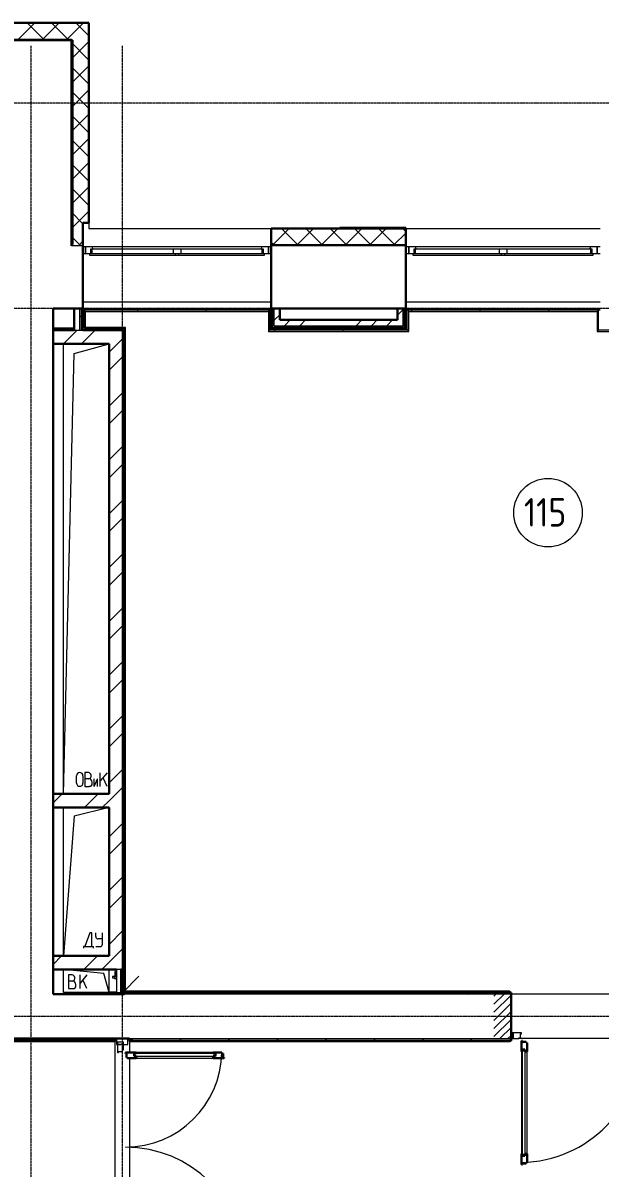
# Model space of a CAD drawing. Header units: millimetres. Extents: x -215207 to 92095, y -30385 to 123050.
# Drawn here: x -183004 to -177950, y -8287 to 1743 of the extents above; entities that cross this region are included whole.
import ezdxf

# ---------------------------------------------------------------- set-up
doc = ezdxf.new("R2010")
doc.units = ezdxf.units.MM
doc.linetypes.add('ADSK_Линия сетки', pattern=[25, 20, -2.5, 0, -2.5])
doc.linetypes.add('ADSK_Штриховая_ш2 п1_5', pattern=[4.5, 3, -1.5])
for name, color, linetype, lineweight in [('_ Окна', 7, 'Continuous', 9), ('Витраж', 7, 'Continuous', 9), ('Двери', 7, 'Continuous', 9), ('Марки помещений', 7, 'Continuous', 20), ('Оборудование', 7, 'Continuous', 20), ('Ограждение', 7, 'Continuous', 9), ('Окна', 7, 'Continuous', 9), ('Оси', 7, 'Continuous', 9), ('Перекрытие', 7, 'Continuous', 20), ('Стены внутренние', 7, 'Continuous', 20), ('Стены наружные', 7, 'Continuous', 20), ('Стены штриховка', 7, 'Continuous', 9)]:
    doc.layers.add(name, color=color, linetype=linetype, lineweight=lineweight)
doc.layers.add('Двери открывание', color=7, linetype='Continuous', lineweight=9, true_color=0xc0c0c0)
doc.styles.add('GOST Common_3', font='GOST_Common.ttf', dxfattribs={"width": 0.9, "height": 2.5})

# ---------------------------------------------------------------- blocks, each defined once
blk = doc.blocks.new('1 этаж 21082025')
at = {"lineweight": 18}
for p, q in [((17285, -36450), (17285, -32510)), ((17285, -36450), (17380, -32593)), ((17380, -32593), (17685, -32510)), ((17400, -36356), (17400, -36293)), ((17457, -36356), (17457, -36293)), ((17504, -36265), (17474, -36265)), ((17474, -36265), (17474, -36385)), ((17527, -36298), (17527, -36288)), ((17668, -36267), (17608, -36338)), ((17608, -36387), (17608, -36267)), ((17668, -36387), (17632, -36310)), ((17507, -36318), (17474, -36318)), ((17474, -36385), (17511, -36385)), ((17537, -36358), (17537, -36348)), ((17556, -36385), (17585, -36318)), ((17556, -36385), (17556, -36318)), ((17585, -36385), (17585, -36318)), ((17285, -37870), (17285, -36570)), ((17685, -36570), (17380, -36646)), ((17380, -36646), (17285, -37870)), ((17516, -37667), (17472, -37787)), ((17535, -37667), (17516, -37667)), ((17535, -37787), (17535, -37667)), ((17569, -37701), (17569, -37668)), ((17627, -37768), (17627, -37668)), ((17462, -37787), (17462, -37802)), ((17472, -37787), (17462, -37787)), ((17472, -37787), (17535, -37787)), ((17535, -37787), (17545, -37788)), ((17545, -37788), (17545, -37803)), ((17569, -37788), (17607, -37788)), ((17627, -37721), (17589, -37721)), ((17640, -38025), (17285, -37990)), ((17285, -38190), (17285, -37990)), ((17361, -38036), (17331, -38036)), ((17331, -38036), (17331, -38156)), ((17364, -38090), (17331, -38090)), ((17384, -38070), (17384, -38060)), ((17491, -38036), (17431, -38108)), ((17431, -38156), (17431, -38036)), ((17491, -38156), (17455, -38079)), ((17685, -38190), (17640, -38025)), ((17685, -38190), (17285, -38190)), ((17331, -38156), (17368, -38156)), ((17394, -38130), (17394, -38120))]:
    blk.add_line(p, q, dxfattribs=at)
for centre, radius, start, end in [((17428, -36293), 28.7, 0, 180), ((17504, -36288), 23.3, 0, 90), ((17507, -36298), 20, 270, 0), ((17428, -36356), 28.7, 180, 0), ((17507, -36348), 30, 0, 90), ((17511, -36358), 26.7, 270, 0), ((17589, -37701), 20, 179.913, 269.913), ((17607, -37768), 20, 269.913, 359.913), ((17361, -38060), 23.3, 0, 90), ((17364, -38070), 20, 270, 0), ((17364, -38120), 30, 0, 90), ((17368, -38130), 26.7, 270, 0)]:
    blk.add_arc(centre, radius, start, end, dxfattribs=at)
at = {"layer": '_ Окна'}
for p, q in [((17480, -31660), (17455, -31660)), ((17480, -31718), (17480, -31660)), ((19105, -31660), (19080, -31660)), ((19080, -31660), (19080, -31718)), ((20310, -31660), (20285, -31660)), ((20310, -31718), (20310, -31660)), ((21985, -31660), (21960, -31660)), ((21960, -31660), (21960, -31718)), ((17455, -31718), (17480, -31718)), ((19080, -31718), (19105, -31718)), ((20285, -31718), (20310, -31718)), ((21960, -31718), (21985, -31718))]:
    blk.add_line(p, q, dxfattribs=at)
at = {"layer": '_ Окна', "lineweight": 18}
for p, q in [((17539, -31660), (17480, -31660)), ((17480, -31660), (17480, -31718)), ((17526, -31718), (17526, -31677)), ((17526, -31677), (17538, -31677)), ((17544, -31677), (17539, -31660)), ((19021, -31660), (19016, -31677)), ((19080, -31660), (19021, -31660)), ((19022, -31677), (19034, -31677)), ((19034, -31677), (19034, -31718)), ((19080, -31718), (19080, -31660)), ((20369, -31660), (20310, -31660)), ((20310, -31660), (20310, -31718)), ((20356, -31718), (20356, -31677)), ((20356, -31677), (20368, -31677)), ((20374, -31677), (20369, -31660)), ((21901, -31660), (21896, -31677)), ((21960, -31660), (21901, -31660)), ((21902, -31677), (21914, -31677)), ((21914, -31677), (21914, -31718)), ((21960, -31718), (21960, -31660)), ((17480, -31718), (17518, -31718)), ((19042, -31718), (19080, -31718)), ((20310, -31718), (20348, -31718)), ((21922, -31718), (21960, -31718))]:
    blk.add_line(p, q, dxfattribs=at)
at = {"layer": 'Витраж', "lineweight": 18}
for p, q in [((17750, -38595), (17750, -38645)), ((17850, -38595), (17750, -38595)), ((17850, -38645), (17850, -38595)), ((17750, -38645), (17760, -38645)), ((17810, -38645), (17850, -38645))]:
    blk.add_line(p, q, dxfattribs=at)
at = {"layer": 'Двери', "linetype": 'Continuous', "lineweight": 18}
for p, q in [((21144, -38205), (21055, -38294)), ((21073, -38205), (21055, -38223)), ((21205, -38214), (21055, -38364)), ((21205, -38285), (21055, -38435)), ((21205, -38356), (21055, -38506)), ((21205, -38426), (21055, -38576)), ((21205, -38497), (21107, -38595)), ((21205, -38568), (21178, -38595))]:
    blk.add_line(p, q, dxfattribs=at)
at = {"layer": 'Двери', "linetype": 'ADSK_Штриховая_ш2 п1_5'}
for p, q in [((21205, -38205), (21055, -38205)), ((21205, -38595), (21205, -38205)), ((21055, -38595), (21205, -38595))]:
    blk.add_line(p, q, dxfattribs=at)
at = {"layer": 'Двери'}
for p, q in [((21205, -38545), (21205, -38595)), ((21225, -38545), (21205, -38545)), ((21205, -38595), (21225, -38595)), ((21225, -38595), (21225, -38545)), ((21297, -38545), (21225, -38545)), ((21225, -38545), (21225, -38595)), ((21225, -38595), (21274, -38595)), ((21274, -38595), (21274, -38587)), ((21274, -38587), (21288, -38587)), ((21288, -38587), (21288, -38553)), ((21288, -38553), (21297, -38553)), ((21297, -38553), (21297, -38545)), ((17810, -38625), (17760, -38625)), ((17760, -38625), (17760, -38645)), ((17760, -38645), (17810, -38645)), ((17810, -38645), (17760, -38645)), ((17760, -38645), (17760, -38717)), ((17760, -38717), (17768, -38717)), ((17768, -38717), (17768, -38708)), ((17768, -38708), (17802, -38708)), ((17802, -38708), (17802, -38694)), ((17802, -38694), (17810, -38694)), ((17810, -38645), (17810, -38625)), ((17810, -38694), (17810, -38645)), ((18598, -38717), (17922, -38717)), ((21297, -38707), (21297, -39603)), ((21306, -38689), (21327, -38689)), ((21306, -39621), (21306, -38689)), ((21327, -38689), (21327, -39621)), ((21347, -39603), (21347, -38707)), ((17904, -38726), (17904, -38747)), ((18616, -38726), (17904, -38726)), ((17904, -38747), (18616, -38747)), ((17922, -38767), (18598, -38767)), ((18616, -38747), (18616, -38726)), ((21327, -39621), (21306, -39621))]:
    blk.add_line(p, q, dxfattribs=at)
at = {"layer": 'Двери', "lineweight": 30}
for p, q in [((21305, -38613), (21297, -38613)), ((21297, -38613), (21297, -38707)), ((21305, -38622), (21305, -38613)), ((17922, -38717), (17828, -38717)), ((17828, -38717), (17828, -38725)), ((17922, -38726), (17922, -38717)), ((18674, -38717), (18598, -38717)), ((18598, -38726), (18598, -38717)), ((18674, -38725), (18674, -38717)), ((21306, -38707), (21297, -38707)), ((21339, -38622), (21305, -38622)), ((21306, -38689), (21306, -38707)), ((21327, -38689), (21306, -38689)), ((21327, -38707), (21327, -38689)), ((21347, -38707), (21327, -38707)), ((21339, -38631), (21339, -38622)), ((21347, -38631), (21339, -38631)), ((21347, -38707), (21347, -38631)), ((17828, -38725), (17837, -38725)), ((17837, -38725), (17837, -38759)), ((17837, -38759), (17846, -38759)), ((17846, -38759), (17846, -38767)), ((17846, -38767), (17922, -38767)), ((17904, -38726), (17922, -38726)), ((17904, -38747), (17904, -38726)), ((17922, -38747), (17904, -38747)), ((17922, -38767), (17922, -38747)), ((18616, -38726), (18598, -38726)), ((18598, -38747), (18616, -38747)), ((18598, -38767), (18598, -38747)), ((18598, -38767), (18692, -38767)), ((18616, -38747), (18616, -38726)), ((18683, -38725), (18674, -38725)), ((18683, -38759), (18683, -38725)), ((18692, -38759), (18683, -38759)), ((18692, -38767), (18692, -38759)), ((21297, -39603), (21297, -39697)), ((21306, -39603), (21297, -39603)), ((21306, -39621), (21306, -39603)), ((21327, -39621), (21306, -39621)), ((21327, -39603), (21327, -39621)), ((21347, -39603), (21327, -39603)), ((21347, -39679), (21347, -39603)), ((21297, -39697), (21305, -39697)), ((21305, -39697), (21305, -39688)), ((21305, -39688), (21339, -39688)), ((21339, -39688), (21339, -39679)), ((21339, -39679), (21347, -39679))]:
    blk.add_line(p, q, dxfattribs=at)
at = {"layer": 'Двери открывание'}
for centre, radius, start, end in [((21279, -38613), 1066, 270.9675, 0), ((17828, -38699), 846, 270, 358.7808), ((17828, -40591), 1046, 0.986, 90)]:
    blk.add_arc(centre, radius, start, end, dxfattribs=at)
at = {"layer": 'Марки помещений'}
blk.add_circle((21529, -33988), 300, dxfattribs=at)
at = {"layer": 'Оборудование'}
for p, q in [((17735, -38006), (17735, -38052)), ((17740, -38006), (17735, -38006)), ((17740, -38052), (17740, -38006)), ((17786, -37990), (17750, -37990)), ((17750, -37990), (17750, -38190)), ((17787, -38189), (17787, -37991)), ((17797, -37997), (17787, -37997)), ((17798, -38182), (17798, -37998)), ((17805, -38009), (17800, -38009)), ((17805, -38171), (17805, -38009)), ((17732, -38050), (17715, -38050)), ((17715, -38050), (17715, -38063)), ((17715, -38063), (17732, -38063)), ((17734, -38048), (17732, -38050)), ((17732, -38050), (17732, -38063)), ((17732, -38063), (17734, -38065)), ((17750, -38047), (17734, -38047)), ((17734, -38047), (17734, -38066)), ((17734, -38066), (17750, -38066)), ((17735, -38061), (17735, -38070)), ((17735, -38070), (17740, -38070)), ((17740, -38070), (17740, -38061)), ((17797, -38018), (17798, -38018)), ((17797, -38018), (17798, -38018)), ((17807, -38018), (17805, -38018)), ((17805, -38190), (17946, -38049)), ((17805, -38086), (17807, -38086)), ((17807, -38022), (17807, -38018)), ((17807, -38022), (17807, -38082)), ((17807, -38086), (17807, -38082)), ((17750, -38190), (17786, -38190)), ((17787, -38183), (17797, -38183)), ((17798, -38162), (17797, -38162)), ((17797, -38162), (17798, -38162)), ((17800, -38171), (17805, -38171))]:
    blk.add_line(p, q, dxfattribs=at)
for points, knots in [([(17787, -37991), (17787, -37991), (17787, -37991), (17787, -37991), (17787, -37990), (17787, -37990), (17787, -37990), (17787, -37990), (17786, -37990), (17786, -37990)], [0, 0, 0, 0, 0.166667, 0.25, 0.333333, 0.5, 0.666667, 0.833333, 1, 1, 1, 1]), ([(17798, -37998), (17798, -37998), (17798, -37998), (17798, -37998), (17798, -37997), (17798, -37997), (17798, -37997), (17798, -37997), (17797, -37997), (17797, -37997), (17797, -37997)], [0, 0, 0, 0, 0.166667, 0.25, 0.333333, 0.416667, 0.541667, 0.666667, 0.833333, 1, 1, 1, 1]), ([(17800, -38009), (17799, -38009), (17799, -38009), (17799, -38009), (17799, -38009), (17799, -38009), (17798, -38009), (17798, -38008), (17798, -38008), (17798, -38008), (17798, -38008), (17798, -38008), (17798, -38007)], [0, 0, 0, 0, 0.166667, 0.25, 0.333333, 0.416667, 0.5, 0.583333, 0.666667, 0.75, 0.833333, 1, 1, 1, 1]), ([(17786, -38190), (17786, -38190), (17787, -38190), (17787, -38190), (17787, -38190), (17787, -38190), (17787, -38189), (17787, -38189), (17787, -38189), (17787, -38189)], [-1, -1, -1, -1, -0.833333, -0.666667, -0.5, -0.333333, -0.25, -0.166667, 0, 0, 0, 0]), ([(17797, -38183), (17797, -38183), (17797, -38183), (17798, -38183), (17798, -38183), (17798, -38183), (17798, -38183), (17798, -38182), (17798, -38182), (17798, -38182), (17798, -38182)], [-1, -1, -1, -1, -0.833333, -0.666667, -0.541667, -0.416667, -0.333333, -0.25, -0.166667, 0, 0, 0, 0]), ([(17798, -38173), (17798, -38172), (17798, -38172), (17798, -38172), (17798, -38172), (17798, -38172), (17798, -38171), (17799, -38171), (17799, -38171), (17799, -38171), (17799, -38171), (17799, -38171), (17800, -38171)], [-1, -1, -1, -1, -0.833333, -0.75, -0.666667, -0.583333, -0.5, -0.416667, -0.333333, -0.25, -0.166667, 0, 0, 0, 0])]:
    blk.add_open_spline(points, degree=3, knots=knots, dxfattribs=at)
at = {"layer": 'Ограждение'}
for p, q in [((17480, -32225), (17470, -32215)), ((17480, -32365), (17480, -32225)), ((17480, -32225), (19080, -32225)), ((19080, -32225), (19090, -32215)), ((19080, -32225), (19080, -32400)), ((19090, -32390), (19090, -32215)), ((20310, -32225), (20300, -32215)), ((20300, -32215), (20300, -32390)), ((20310, -32400), (20310, -32225)), ((20310, -32225), (21960, -32225)), ((21960, -32225), (21970, -32215)), ((21960, -32225), (21960, -32400)), ((21970, -32390), (21970, -32215)), ((17470, -32375), (17480, -32365)), ((17830, -32365), (17480, -32365)), ((17830, -32365), (17820, -32375)), ((17830, -38180), (17830, -32365)), ((19080, -32400), (19090, -32390)), ((20300, -32390), (19090, -32390)), ((20310, -32400), (20300, -32390)), ((21960, -32400), (21970, -32390)), ((23050, -32390), (21970, -32390)), ((19080, -32400), (20310, -32400)), ((21960, -32400), (23060, -32400)), ((17830, -38180), (17820, -38190)), ((21195, -38180), (17830, -38180)), ((21195, -38180), (21195, -38190)), ((17738, -38610), (17738, -38620)), ((17863, -38620), (17863, -38610)), ((21195, -38615), (21195, -38620)), ((15760, -38620), (17738, -38620)), ((17863, -38620), (21195, -38620))]:
    blk.add_line(p, q, dxfattribs=at)
at = {"layer": 'Ограждение', "linetype": 'Continuous'}
for p, q in [((17936, -32225), (17936, -32215)), ((18536, -32225), (18536, -32215)), ((20336, -32225), (20336, -32215)), ((20936, -32225), (20936, -32215)), ((21536, -32225), (21536, -32215)), ((19136, -32400), (19136, -32390)), ((19736, -32400), (19736, -32390)), ((17820, -32760), (17830, -32760)), ((17820, -33360), (17830, -33360)), ((17820, -33960), (17830, -33960)), ((17820, -34560), (17830, -34560)), ((17820, -35160), (17830, -35160)), ((17820, -35760), (17830, -35760)), ((17820, -36360), (17830, -36360)), ((17820, -36960), (17830, -36960)), ((17820, -37560), (17830, -37560)), ((17820, -38160), (17830, -38160)), ((17936, -38190), (17936, -38180)), ((18536, -38190), (18536, -38180)), ((19136, -38190), (19136, -38180)), ((19736, -38190), (19736, -38180)), ((20336, -38190), (20336, -38180)), ((20936, -38190), (20936, -38180)), ((17336, -38620), (17336, -38615)), ((17936, -38620), (17936, -38615)), ((18536, -38620), (18536, -38615)), ((19136, -38620), (19136, -38615)), ((19736, -38620), (19736, -38615)), ((20336, -38620), (20336, -38615)), ((20936, -38620), (20936, -38615))]:
    blk.add_line(p, q, dxfattribs=at)
at = {"layer": 'Окна'}
for p, q in [((17538, -31677), (18245, -31677)), ((17538, -31718), (17538, -31677)), ((19021, -31660), (17539, -31660)), ((18245, -31677), (18315, -31677)), ((18245, -31677), (18245, -31718)), ((18315, -31677), (19022, -31677)), ((18315, -31718), (18315, -31677)), ((19022, -31677), (19022, -31718)), ((20368, -31677), (21100, -31677)), ((20368, -31718), (20368, -31677)), ((21901, -31660), (20369, -31660)), ((21100, -31677), (21170, -31677)), ((21100, -31677), (21100, -31718)), ((21170, -31677), (21902, -31677)), ((21170, -31718), (21170, -31677)), ((21902, -31677), (21902, -31718)), ((17518, -31718), (18265, -31718)), ((17518, -31735), (17518, -31718)), ((18265, -31735), (17518, -31735)), ((18265, -31718), (18295, -31718)), ((18265, -31718), (18265, -31735)), ((18295, -31735), (18265, -31735)), ((18295, -31718), (19042, -31718)), ((18295, -31735), (18295, -31718)), ((19042, -31735), (18295, -31735)), ((19042, -31718), (19042, -31735)), ((20348, -31718), (21120, -31718)), ((20348, -31735), (20348, -31718)), ((21120, -31735), (20348, -31735)), ((21120, -31718), (21150, -31718)), ((21120, -31718), (21120, -31735)), ((21150, -31735), (21120, -31735)), ((21150, -31718), (21922, -31718)), ((21150, -31735), (21150, -31718)), ((21922, -31735), (21150, -31735)), ((21922, -31718), (21922, -31735))]:
    blk.add_line(p, q, dxfattribs=at)
at = {"layer": 'Оси', "linetype": 'ADSK_Линия сетки'}
for p, q in [((17000, -29900), (17000, -60626)), ((17800, -29900), (17800, -60626)), ((62867, -30400), (-14072, -30400)), ((62867, -32200), (-14072, -32200)), ((62867, -38400), (-14072, -38400))]:
    blk.add_line(p, q, dxfattribs=at)
at = {"layer": 'Перекрытие', "color": 49, "true_color": 0x464646}
for p, q in [((17285, -38190), (17285, -37990)), ((17685, -38190), (17285, -38190)), ((17738, -40700), (17738, -38620))]:
    blk.add_line(p, q, dxfattribs=at)
at = {"layer": 'Стены внутренние', "lineweight": 30}
for p, q in [((17507, -29698), (15950, -29698)), ((17507, -31450), (17507, -29698)), ((17455, -32200), (17455, -31450)), ((17455, -31450), (17507, -31450)), ((19705, -31498), (19105, -31498)), ((19105, -31498), (19105, -31640)), ((20285, -31640), (20285, -31498)), ((17355, -31640), (17355, -31650)), ((19105, -31650), (19105, -32200)), ((20285, -32200), (20285, -31650)), ((17195, -32390), (17195, -32200)), ((17195, -32200), (17380, -32200)), ((19180, -32200), (20210, -32200)), ((17195, -36450), (17195, -32510)), ((17195, -37870), (17195, -36570)), ((17195, -38205), (17195, -37990)), ((17685, -38205), (17195, -38205)), ((21205, -38595), (21205, -38205)), ((17738, -38595), (17863, -38595))]:
    blk.add_line(p, q, dxfattribs=at)
at = {"layer": 'Стены внутренние', "linetype": 'Continuous', "lineweight": 9}
for p, q in [((16892, -29840), (17032, -29700)), ((17112, -29840), (16972, -29700)), ((17104, -29840), (17244, -29700)), ((17324, -29840), (17184, -29700)), ((17355, -29802), (17457, -29700)), ((17505, -29809), (17396, -29700)), ((17422, -29700), (17421, -29698)), ((17423, -29698), (17422, -29700)), ((17317, -29840), (17355, -29802)), ((17355, -30014), (17505, -29864)), ((17505, -30021), (17355, -29871)), ((17505, -29910), (17507, -29910)), ((17355, -30226), (17505, -30076)), ((17505, -30233), (17355, -30083)), ((17355, -30438), (17505, -30288)), ((17506, -30253), (17505, -30251)), ((17505, -30445), (17355, -30295)), ((17507, -30457), (17505, -30454)), ((17355, -30650), (17505, -30500)), ((17505, -30657), (17355, -30507)), ((17505, -30519), (17507, -30519)), ((17355, -30862), (17505, -30712)), ((17505, -30869), (17355, -30719)), ((17505, -30723), (17507, -30723)), ((17355, -31074), (17505, -30924)), ((17505, -31081), (17355, -30931)), ((17505, -31027), (17507, -31027)), ((17355, -31286), (17505, -31136)), ((17505, -31294), (17355, -31144)), ((17355, -31499), (17505, -31349)), ((17453, -31454), (17355, -31356)), ((17507, -31381), (17505, -31384)), ((17437, -31650), (17355, -31568)), ((19123, -31640), (19263, -31500)), ((19165, -31500), (19164, -31498)), ((19336, -31640), (19196, -31500)), ((19316, -31498), (19315, -31500)), ((19335, -31640), (19475, -31500)), ((19548, -31640), (19408, -31500)), ((19547, -31640), (19687, -31500)), ((19761, -31640), (19621, -31500)), ((19759, -31640), (19899, -31500)), ((19973, -31640), (19833, -31500)), ((19971, -31640), (20111, -31500)), ((20185, -31640), (20045, -31500)), ((20183, -31640), (20283, -31540)), ((20221, -31500), (20220, -31498)), ((20283, -31526), (20257, -31500)), ((17416, -31650), (17455, -31611)), ((19124, -31640), (19105, -31621))]:
    blk.add_line(p, q, dxfattribs=at)
at = {"layer": 'Стены внутренние'}
for p, q in [((17507, -31450), (17507, -31498)), ((17453, -31498), (17455, -31498)), ((17453, -31500), (17455, -31500)), ((17507, -31498), (19105, -31498)), ((20285, -31498), (21985, -31498)), ((17455, -31650), (17355, -31650)), ((20285, -31650), (19105, -31650)), ((17455, -32140), (19105, -32140)), ((20285, -32140), (21985, -32140)), ((25455, -38205), (17820, -38205)), ((17863, -38595), (21205, -38595)), ((22636, -38595), (21274, -38595))]:
    blk.add_line(p, q, dxfattribs=at)
at = {"layer": 'Стены наружные', "lineweight": 30}
for p, q in [((15950, -29850), (17365, -29850)), ((17355, -29850), (17355, -31640)), ((17365, -31640), (17365, -29850)), ((20285, -31493), (19705, -31493)), ((19705, -31493), (19705, -31498)), ((20285, -31498), (20285, -31493)), ((19705, -31498), (20285, -31498)), ((17355, -31640), (17365, -31640)), ((19105, -31640), (19105, -31650)), ((20285, -31650), (20285, -31640)), ((17380, -32200), (17380, -32390)), ((17455, -32200), (17380, -32200)), ((17455, -32215), (17455, -32200)), ((17470, -32215), (17455, -32215)), ((17470, -32375), (17470, -32215)), ((19180, -32200), (19105, -32200)), ((19105, -32200), (19105, -32380)), ((19180, -32300), (19180, -32200)), ((20210, -32200), (20210, -32300)), ((20285, -32200), (20210, -32200)), ((20285, -32380), (20285, -32200)), ((17380, -32390), (17195, -32390)), ((17195, -32390), (17195, -32510)), ((17380, -32375), (17203, -32375)), ((17203, -32375), (17203, -32380)), ((17203, -32380), (17380, -32380)), ((17805, -32390), (17455, -32390)), ((17820, -32375), (17470, -32375)), ((17805, -32390), (17805, -38009)), ((17820, -38190), (17820, -32375)), ((19105, -32375), (20285, -32375)), ((20285, -32375), (19105, -32375)), ((19105, -32380), (20285, -32380)), ((20210, -32300), (19180, -32300)), ((17195, -32510), (17685, -32510)), ((17685, -32510), (17685, -36450)), ((17685, -36450), (17195, -36450)), ((17195, -36450), (17195, -36570)), ((17195, -36570), (17685, -36570)), ((17685, -36570), (17685, -37870)), ((17685, -37870), (17195, -37870)), ((17195, -37870), (17195, -37990)), ((17195, -37990), (17750, -37990)), ((17787, -37990), (17805, -37990)), ((17685, -38190), (17685, -38205)), ((17750, -38190), (17685, -38190)), ((17685, -38205), (17820, -38205)), ((17805, -38190), (17787, -38190)), ((17805, -38171), (17805, -38205)), ((21205, -38190), (17820, -38190)), ((21205, -38205), (21205, -38190)), ((15765, -38615), (17723, -38615)), ((17738, -38610), (15770, -38610)), ((17738, -38595), (16776, -38595)), ((17723, -38615), (17723, -38610)), ((17738, -38610), (17738, -38595)), ((17863, -38595), (17863, -38610)), ((17863, -38610), (17878, -38610)), ((17878, -38610), (17878, -38615)), ((17878, -38615), (21205, -38615)), ((21205, -38615), (21205, -38595))]:
    blk.add_line(p, q, dxfattribs=at)
at = {"layer": 'Стены наружные', "linetype": 'Continuous', "lineweight": 9}
for p, q in [((17365, -29860), (17355, -29860)), ((17365, -29960), (17355, -29960)), ((17365, -30060), (17355, -30060)), ((17365, -30160), (17355, -30160)), ((17365, -30260), (17355, -30260)), ((17365, -30360), (17355, -30360)), ((17365, -30460), (17355, -30460)), ((17365, -30560), (17355, -30560)), ((17365, -30660), (17355, -30660)), ((17365, -30760), (17355, -30760)), ((17365, -30860), (17355, -30860)), ((17365, -30960), (17355, -30960)), ((17365, -31060), (17355, -31060)), ((17365, -31160), (17355, -31160)), ((17365, -31260), (17355, -31260)), ((17365, -31360), (17355, -31360)), ((17365, -31460), (17355, -31460)), ((20220, -31498), (20217, -31493)), ((17365, -31560), (17355, -31560)), ((17430, -32272), (17443, -32260)), ((17443, -32260), (17455, -32247)), ((19105, -32294), (19118, -32282)), ((19118, -32282), (19130, -32269)), ((19135, -32300), (19180, -32255)), ((20210, -32258), (20260, -32208)), ((17286, -32510), (17406, -32390)), ((17322, -32380), (17327, -32375)), ((17443, -32510), (17563, -32390)), ((19130, -32305), (19135, -32300)), ((19220, -32350), (19270, -32300)), ((19236, -32375), (19249, -32362)), ((19249, -32362), (19261, -32350)), ((19355, -32350), (19405, -32300)), ((19443, -32380), (19448, -32375)), ((19448, -32375), (19461, -32362)), ((19461, -32362), (19473, -32350)), ((19661, -32375), (19673, -32362)), ((19673, -32362), (19686, -32350)), ((19848, -32350), (19898, -32300)), ((19868, -32380), (19873, -32375)), ((19873, -32375), (19885, -32362)), ((19885, -32362), (19898, -32350)), ((19983, -32350), (20033, -32300)), ((20085, -32375), (20097, -32362)), ((20097, -32362), (20110, -32350)), ((20118, -32350), (20168, -32300)), ((17685, -32582), (17805, -32462)), ((17685, -32740), (17805, -32620)), ((17685, -33054), (17805, -32934)), ((17685, -33211), (17805, -33091)), ((17685, -33525), (17805, -33405)), ((17685, -33683), (17805, -33563)), ((17685, -33997), (17805, -33877)), ((17685, -34154), (17805, -34034)), ((17685, -34468), (17805, -34348)), ((17685, -34625), (17805, -34505)), ((17685, -34940), (17805, -34820)), ((17685, -35097), (17805, -34977)), ((17685, -35411), (17805, -35291)), ((17685, -35568), (17805, -35448)), ((17685, -35883), (17805, -35763)), ((17685, -36040), (17805, -35920)), ((17685, -36354), (17805, -36234)), ((17685, -36511), (17805, -36391)), ((17195, -36530), (17275, -36450)), ((17469, -36570), (17589, -36450)), ((17626, -36570), (17685, -36511)), ((17685, -36826), (17805, -36706)), ((17685, -36983), (17805, -36863)), ((17685, -37297), (17805, -37177)), ((17685, -37454), (17805, -37334)), ((17685, -37769), (17805, -37649)), ((17685, -37926), (17805, -37806)), ((17195, -37944), (17269, -37870)), ((17464, -37990), (17584, -37870)), ((17621, -37990), (17685, -37926)), ((17720, -38205), (17735, -38190)), ((17861, -38205), (17876, -38190)), ((18285, -38205), (18300, -38190)), ((18710, -38205), (18725, -38190)), ((19134, -38205), (19149, -38190)), ((19558, -38205), (19573, -38190)), ((19982, -38205), (19997, -38190)), ((20407, -38205), (20422, -38190)), ((20831, -38205), (20846, -38190)), ((16956, -38615), (16961, -38610)), ((17027, -38615), (17032, -38610)), ((17032, -38610), (17047, -38595)), ((17098, -38615), (17103, -38610)), ((17168, -38615), (17173, -38610)), ((17239, -38615), (17244, -38610)), ((17310, -38615), (17315, -38610)), ((17380, -38615), (17385, -38610)), ((17451, -38615), (17456, -38610)), ((17456, -38610), (17471, -38595)), ((17522, -38615), (17527, -38610)), ((17593, -38615), (17598, -38610)), ((17663, -38615), (17668, -38610)), ((17878, -38613), (17880, -38610)), ((17880, -38610), (17895, -38595)), ((17946, -38615), (17951, -38610)), ((18017, -38615), (18022, -38610)), ((18087, -38615), (18092, -38610)), ((18158, -38615), (18163, -38610)), ((18229, -38615), (18234, -38610)), ((18300, -38615), (18305, -38610)), ((18305, -38610), (18320, -38595)), ((18370, -38615), (18375, -38610)), ((18441, -38615), (18446, -38610)), ((18512, -38615), (18517, -38610)), ((18582, -38615), (18587, -38610)), ((18653, -38615), (18658, -38610)), ((18724, -38615), (18729, -38610)), ((18729, -38610), (18744, -38595)), ((18795, -38615), (18800, -38610)), ((18865, -38615), (18870, -38610)), ((18936, -38615), (18941, -38610)), ((19007, -38615), (19012, -38610)), ((19077, -38615), (19082, -38610)), ((19148, -38615), (19153, -38610)), ((19153, -38610), (19168, -38595)), ((19219, -38615), (19224, -38610)), ((19290, -38615), (19295, -38610)), ((19360, -38615), (19365, -38610)), ((19431, -38615), (19436, -38610)), ((19502, -38615), (19507, -38610)), ((19572, -38615), (19577, -38610)), ((19577, -38610), (19592, -38595)), ((19643, -38615), (19648, -38610)), ((19714, -38615), (19719, -38610)), ((19785, -38615), (19790, -38610)), ((19855, -38615), (19860, -38610)), ((19926, -38615), (19931, -38610)), ((19997, -38615), (20002, -38610)), ((20002, -38610), (20017, -38595)), ((20067, -38615), (20072, -38610)), ((20138, -38615), (20143, -38610)), ((20209, -38615), (20214, -38610)), ((20280, -38615), (20285, -38610)), ((20350, -38615), (20355, -38610)), ((20421, -38615), (20426, -38610)), ((20426, -38610), (20441, -38595)), ((20492, -38615), (20497, -38610)), ((20562, -38615), (20567, -38610)), ((20633, -38615), (20638, -38610)), ((20704, -38615), (20709, -38610)), ((20774, -38615), (20779, -38610)), ((20845, -38615), (20850, -38610)), ((20850, -38610), (20865, -38595)), ((20916, -38615), (20921, -38610)), ((20987, -38615), (20992, -38610)), ((21057, -38615), (21062, -38610)), ((21128, -38615), (21133, -38610)), ((21199, -38615), (21204, -38610))]:
    blk.add_line(p, q, dxfattribs=at)
at = {"layer": 'Стены наружные'}
for p, q in [((17455, -32200), (19105, -32200)), ((19105, -32215), (17470, -32215)), ((20285, -32200), (21985, -32200)), ((21985, -32215), (20285, -32215)), ((17685, -38190), (17685, -37990)), ((17863, -38620), (17863, -38717)), ((17863, -38767), (17863, -40523))]:
    blk.add_line(p, q, dxfattribs=at)
at = {"layer": 'Стены штриховка'}
for p, q in [((17507, -29700), (15952, -29700)), ((17505, -31448), (17505, -29698)), ((15950, -29840), (17355, -29840)), ((17355, -29840), (17355, -29850)), ((17453, -31498), (17453, -31448)), ((17453, -31448), (17505, -31448)), ((17453, -31574), (17453, -31500)), ((17455, -31574), (17453, -31574)), ((19105, -31574), (19107, -31574)), ((20283, -31500), (19107, -31500)), ((19107, -31500), (19107, -31574)), ((20283, -31574), (20283, -31500)), ((20283, -31574), (20285, -31574)), ((19105, -31640), (20285, -31640)), ((17430, -32390), (17430, -32200)), ((17443, -32390), (17443, -32200)), ((17455, -32390), (17455, -32215)), ((19118, -32362), (19118, -32200)), ((19130, -32350), (19130, -32200)), ((20260, -32350), (20260, -32200)), ((20273, -32362), (20273, -32200)), ((17380, -32390), (17455, -32390)), ((19118, -32362), (20273, -32362)), ((19130, -32350), (20260, -32350)), ((17820, -38190), (17820, -38205)), ((17878, -38610), (21205, -38610))]:
    blk.add_line(p, q, dxfattribs=at)
at = {"layer": 'Марки помещений', "style": 'GOST Common_3', "width": 0.9}
blk.add_text('115', height=250, dxfattribs=at).set_placement((21318, -34110))

msp = doc.modelspace()

# ---------------------------------------------------------------- block references
msp.add_blockref('1 этаж 21082025', (-199934.8, 31441.4))

doc.saveas('drawing.dxf')
